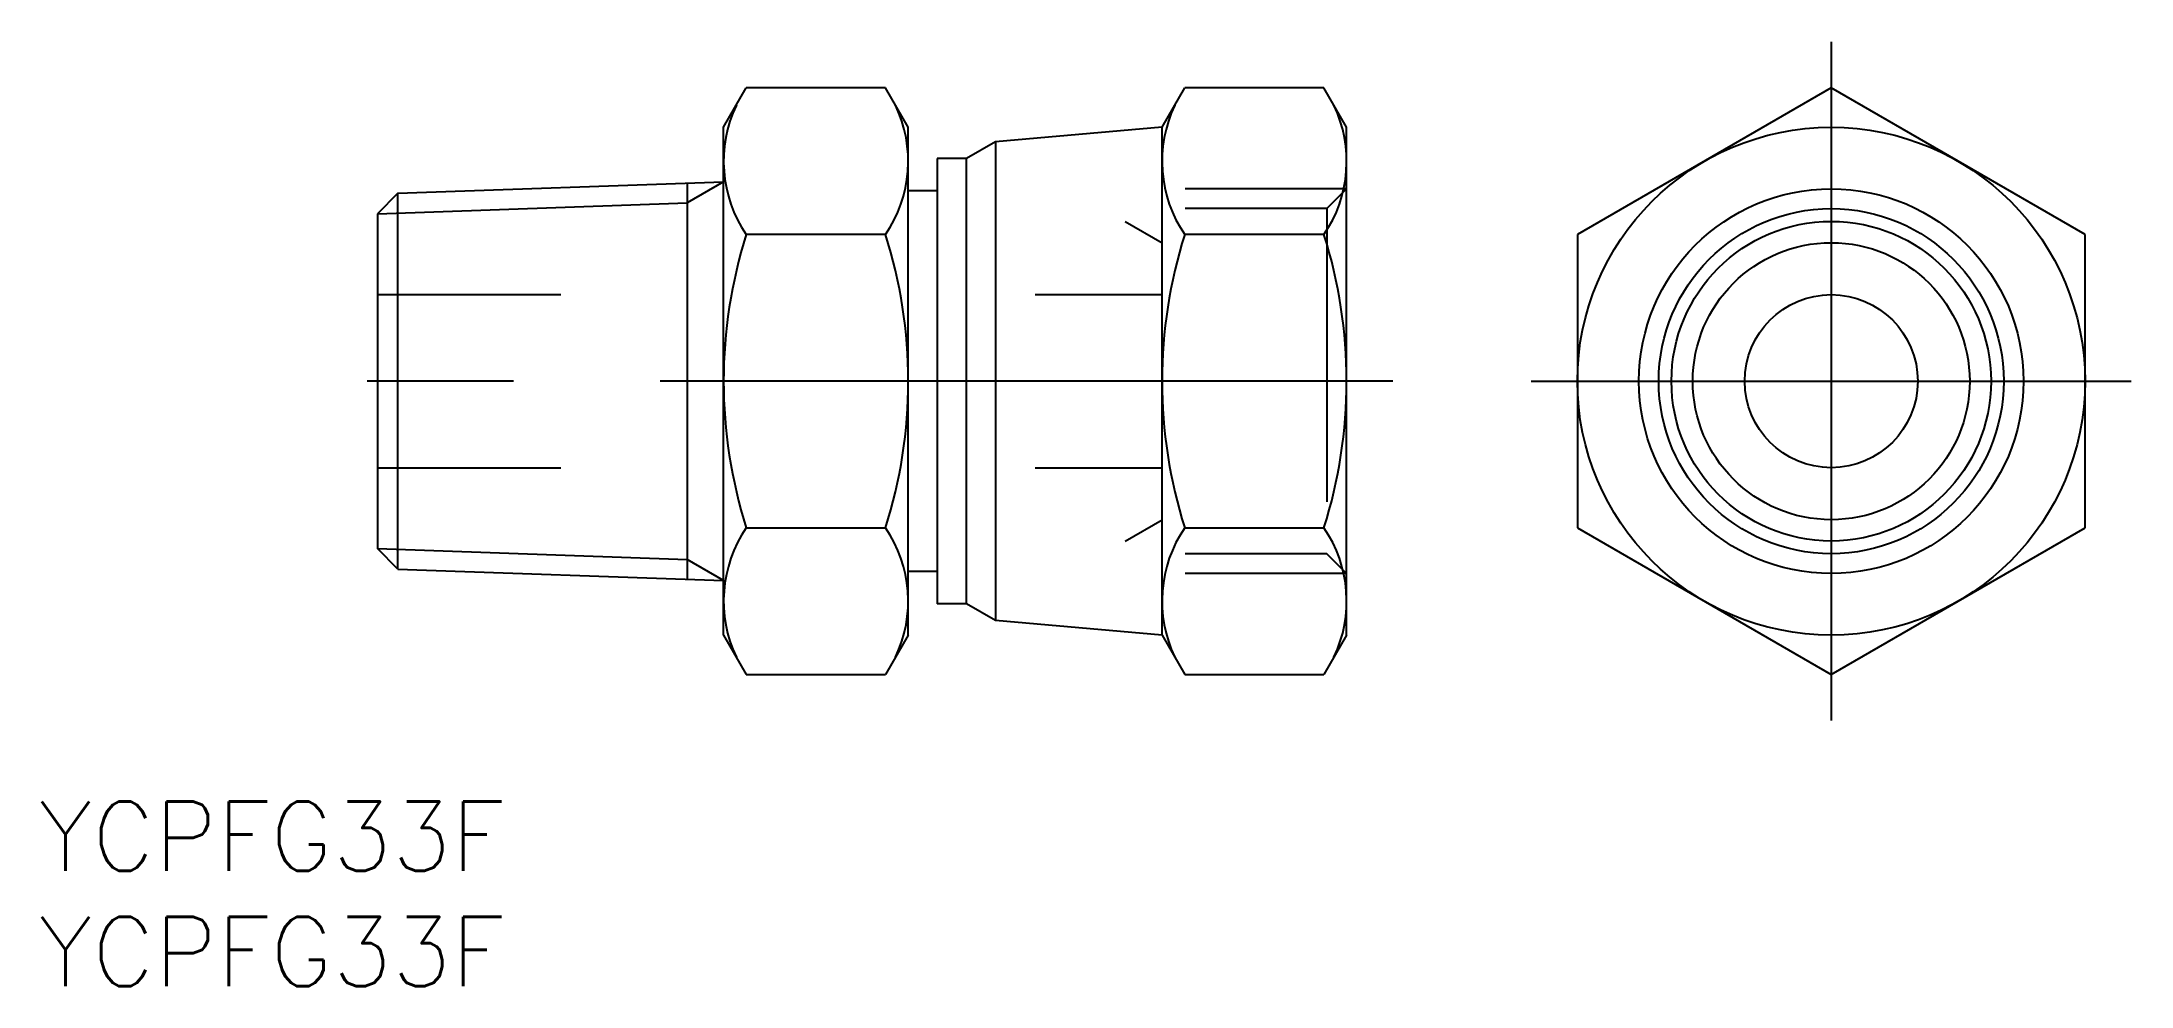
# Model space of a CAD drawing. Extents: x -77.5 to 13, y -26.2 to 14.7.
import ezdxf

# ---------------------------------------------------------------- set-up
doc = ezdxf.new("R2010")
doc.units = 0
doc.linetypes.add('CENTER', pattern=[50.8, 31.75, -6.35, 6.35, -6.35])
doc.linetypes.add('DASHED', pattern=[19.05, 12.7, -6.35])
doc.layers.get('0').update_dxf_attribs({"linetype": 'CONTINUOUS'})
doc.layers.add('CENTER', color=1, linetype='CENTER')
doc.styles.get("Standard").update_dxf_attribs({"font": 'txt.shx', "height": 3, "bigfont": 'bigfont.shx'})

msp = doc.modelspace()

# ---------------------------------------------------------------- linework, layer by layer
at = {"color": 7, "linetype": 'CONTINUOUS'}
for p, q in [((-48, 11), (-47.018, 12.702)), ((-40.982, 12.702), (-47.018, 12.702)), ((-40, 11), (-40.982, 12.702)), ((-29, 11), (-28.018, 12.702)), ((-21.982, 12.702), (-28.018, 12.702)), ((-21, 11), (-21.982, 12.702)), ((0, 12.702), (-11, 6.351)), ((11, 6.351), (0, 12.702)), ((-48, -11), (-48, 11)), ((-40, -11), (-40, 11)), ((-29, 11), (-36.22, 10.368)), ((-29, -11), (-29, 11)), ((-21, -11), (-21, 11)), ((-36.22, 10.368), (-37.48, 9.641)), ((-36.22, 10.368), (-36.22, -10.368)), ((-38.74, 9.641), (-38.74, -9.641)), ((-37.48, 9.641), (-38.74, 9.641)), ((-37.48, -9.641), (-37.48, 9.641)), ((-62.113, 8.14), (-48, 8.633)), ((-49.578, 8.578), (-49.578, -8.578)), ((-38.74, 8.25), (-40, 8.25)), ((-62.113, 8.14), (-63, 7.253)), ((-63, 7.253), (-63, -7.253)), ((-62.113, -8.14), (-62.113, 8.14)), ((-40.982, 6.351), (-47.018, 6.351)), ((-21.982, 6.351), (-28.018, 6.351)), ((-11, 6.351), (-11, -6.351)), ((11, -6.351), (11, 6.351)), ((-47.018, -6.351), (-40.982, -6.351)), ((-28.018, -6.351), (-21.982, -6.351)), ((-11, -6.351), (0, -12.702)), ((0, -12.702), (11, -6.351)), ((-62.113, -8.14), (-63, -7.253)), ((-62.113, -8.14), (-48, -8.633)), ((-38.74, -8.25), (-40, -8.25)), ((-37.48, -9.641), (-38.74, -9.641)), ((-36.22, -10.368), (-37.48, -9.641)), ((-29, -11), (-36.22, -10.368)), ((-48, -11), (-47.018, -12.702)), ((-40, -11), (-40.982, -12.702)), ((-29, -11), (-28.018, -12.702)), ((-21, -11), (-21.982, -12.702)), ((-47.018, -12.702), (-40.982, -12.702)), ((-28.018, -12.702), (-21.982, -12.702))]:
    msp.add_line(p, q, dxfattribs=at)
at = {"color": 3, "linetype": 'CONTINUOUS'}
for p, q in [((-48, 8.633), (-49.578, 7.722)), ((-63, 7.253), (-49.578, 7.722)), ((-63, -7.253), (-49.578, -7.722)), ((-48, -8.633), (-49.578, -7.722))]:
    msp.add_line(p, q, dxfattribs=at)
at = {"color": 3, "linetype": 'DASHED'}
for p, q in [((-21, 8.331), (-28, 8.331)), ((-21, 8.331), (-21.856, 7.475)), ((-21.856, 7.475), (-28, 7.475)), ((-21.856, 7.475), (-21.856, -7.475)), ((-30.6, 6.924), (-29, 6)), ((-63, 3.75), (-55.057, 3.75)), ((-34.5, 3.75), (-29, 3.75)), ((-63, -3.75), (-55.057, -3.75)), ((-34.5, -3.75), (-29, -3.75)), ((-30.6, -6.924), (-29, -6)), ((-21.856, -7.475), (-28, -7.475)), ((-21, -8.331), (-21.856, -7.475)), ((-21, -8.331), (-28, -8.331))]:
    msp.add_line(p, q, dxfattribs=at)
at = {"color": 7, "linetype": 'CONTINUOUS'}
for radius in [11, 7.475, 6.924, 6, 3.75]:
    msp.add_circle((0, 0), radius, dxfattribs=at)
at = {"color": 3, "linetype": 'CONTINUOUS'}
msp.add_circle((0, 0), 8.331, dxfattribs=at)
at = {"color": 7, "linetype": 'CONTINUOUS'}
for centre, radius, start, end in [((-42.377, 9.526), 5.623, 154.38425, 214.38425), ((-45.623, 9.526), 5.623, 325.61575, 25.61575), ((-23.377, 9.526), 5.623, 154.38425, 214.38425), ((-26.623, 9.526), 5.623, 325.61575, 25.61575), ((-26.982, 0), 21.018, 162.41205, 197.58795), ((-61.018, 0), 21.018, 342.41205, 17.58795), ((-7.982, 0), 21.018, 162.41205, 197.58795), ((-42.018, 0), 21.018, 342.41205, 17.58795), ((-42.377, -9.526), 5.623, 145.61575, 205.61575), ((-45.623, -9.526), 5.623, 334.38425, 34.38425), ((-23.377, -9.526), 5.623, 145.61575, 205.61575), ((-26.623, -9.526), 5.623, 334.38425, 34.38425)]:
    msp.add_arc(centre, radius, start, end, dxfattribs=at)
at = {"layer": 'CENTER', "color": 1, "linetype": 'CENTER'}
for p, q in [((0, 14.702), (0, -14.702)), ((-19, 0), (-65, 0)), ((-13, 0), (13, 0))]:
    msp.add_line(p, q, dxfattribs=at)

# ---------------------------------------------------------------- texts
at = {"color": 7, "linetype": 'CONTINUOUS'}
for p in [(-77.677, -21.208), (-77.677, -26.208)]:
    msp.add_text('YCPFG33F', height=3, dxfattribs=at).set_placement(p)

doc.saveas('drawing.dxf')
